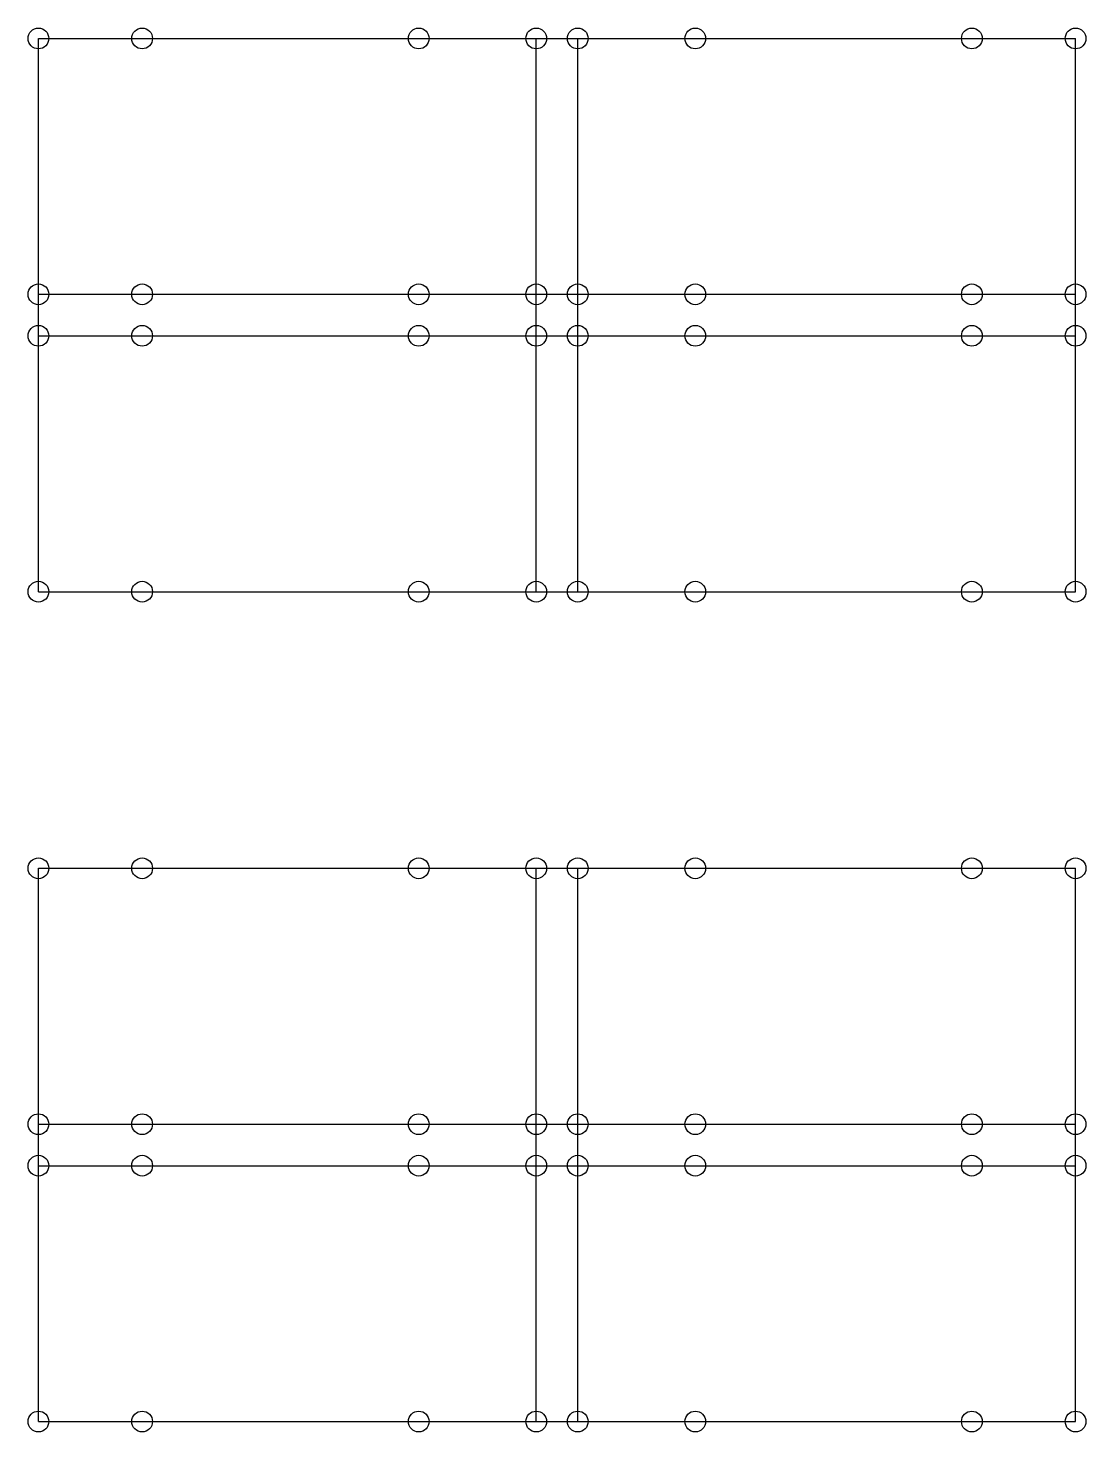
# Model space of a CAD drawing. Header units: metres. Extents: x -0.3 to 30.3, y -0.3 to 40.3.
import ezdxf

# ---------------------------------------------------------------- set-up
doc = ezdxf.new("R2010")
doc.units = ezdxf.units.M
for name, color, linetype in [('beam_x', 3, 'Continuous'), ('beam_y', 2, 'Continuous'), ('column', 4, 'Continuous'), ('nodes', 1, 'Continuous')]:
    doc.layers.add(name, color=color, linetype=linetype)

msp = doc.modelspace()

# ---------------------------------------------------------------- linework, layer by layer
at = {"layer": 'beam_x'}
for p, q in [((0, 40), (3, 40)), ((3, 40), (11, 40)), ((11, 40), (14.4, 40)), ((14.4, 40), (15.6, 40)), ((15.6, 40), (19, 40)), ((19, 40), (27, 40)), ((27, 40), (30, 40)), ((0, 32.6), (3, 32.6)), ((3, 32.6), (11, 32.6)), ((11, 32.6), (14.4, 32.6)), ((14.4, 32.6), (15.6, 32.6)), ((15.6, 32.6), (19, 32.6)), ((19, 32.6), (27, 32.6)), ((27, 32.6), (30, 32.6)), ((0, 31.4), (3, 31.4)), ((3, 31.4), (11, 31.4)), ((11, 31.4), (14.4, 31.4)), ((14.4, 31.4), (15.6, 31.4)), ((15.6, 31.4), (19, 31.4)), ((19, 31.4), (27, 31.4)), ((27, 31.4), (30, 31.4)), ((0, 24), (3, 24)), ((3, 24), (11, 24)), ((11, 24), (14.4, 24)), ((14.4, 24), (15.6, 24)), ((15.6, 24), (19, 24)), ((19, 24), (27, 24)), ((27, 24), (30, 24)), ((0, 16), (3, 16)), ((3, 16), (11, 16)), ((11, 16), (14.4, 16)), ((14.4, 16), (15.6, 16)), ((15.6, 16), (19, 16)), ((19, 16), (27, 16)), ((27, 16), (30, 16)), ((0, 8.6), (3, 8.6)), ((3, 8.6), (11, 8.6)), ((11, 8.6), (14.4, 8.6)), ((14.4, 8.6), (15.6, 8.6)), ((15.6, 8.6), (19, 8.6)), ((19, 8.6), (27, 8.6)), ((27, 8.6), (30, 8.6)), ((0, 7.4), (3, 7.4)), ((3, 7.4), (11, 7.4)), ((11, 7.4), (14.4, 7.4)), ((14.4, 7.4), (15.6, 7.4)), ((15.6, 7.4), (19, 7.4)), ((19, 7.4), (27, 7.4)), ((27, 7.4), (30, 7.4)), ((0, 0), (3, 0)), ((3, 0), (11, 0)), ((11, 0), (14.4, 0)), ((14.4, 0), (15.6, 0)), ((15.6, 0), (19, 0)), ((19, 0), (27, 0)), ((27, 0), (30, 0))]:
    msp.add_line(p, q, dxfattribs=at)
at = {"layer": 'beam_y'}
for p, q in [((0, 32.6), (0, 40)), ((14.4, 32.6), (14.4, 40)), ((15.6, 32.6), (15.6, 40)), ((30, 32.6), (30, 40)), ((0, 31.4), (0, 32.6)), ((14.4, 31.4), (14.4, 32.6)), ((15.6, 31.4), (15.6, 32.6)), ((30, 31.4), (30, 32.6)), ((0, 24), (0, 31.4)), ((14.4, 24), (14.4, 31.4)), ((15.6, 24), (15.6, 31.4)), ((30, 24), (30, 31.4)), ((0, 8.6), (0, 16)), ((14.4, 8.6), (14.4, 16)), ((15.6, 8.6), (15.6, 16)), ((30, 8.6), (30, 16)), ((0, 7.4), (0, 8.6)), ((14.4, 7.4), (14.4, 8.6)), ((15.6, 7.4), (15.6, 8.6)), ((30, 7.4), (30, 8.6)), ((0, 0), (0, 7.4)), ((14.4, 0), (14.4, 7.4)), ((15.6, 0), (15.6, 7.4)), ((30, 0), (30, 7.4))]:
    msp.add_line(p, q, dxfattribs=at)
at = {"layer": 'column'}
for p, q in [((0, 40), (0, 40)), ((3, 40), (3, 40)), ((11, 40), (11, 40)), ((14.4, 40), (14.4, 40)), ((15.6, 40), (15.6, 40)), ((19, 40), (19, 40)), ((27, 40), (27, 40)), ((30, 40), (30, 40)), ((0, 32.6), (0, 32.6)), ((3, 32.6), (3, 32.6)), ((11, 32.6), (11, 32.6)), ((14.4, 32.6), (14.4, 32.6)), ((15.6, 32.6), (15.6, 32.6)), ((19, 32.6), (19, 32.6)), ((27, 32.6), (27, 32.6)), ((30, 32.6), (30, 32.6)), ((0, 31.4), (0, 31.4)), ((3, 31.4), (3, 31.4)), ((11, 31.4), (11, 31.4)), ((14.4, 31.4), (14.4, 31.4)), ((15.6, 31.4), (15.6, 31.4)), ((19, 31.4), (19, 31.4)), ((27, 31.4), (27, 31.4)), ((30, 31.4), (30, 31.4)), ((0, 24), (0, 24)), ((3, 24), (3, 24)), ((11, 24), (11, 24)), ((14.4, 24), (14.4, 24)), ((15.6, 24), (15.6, 24)), ((19, 24), (19, 24)), ((27, 24), (27, 24)), ((30, 24), (30, 24)), ((0, 16), (0, 16)), ((3, 16), (3, 16)), ((11, 16), (11, 16)), ((14.4, 16), (14.4, 16)), ((15.6, 16), (15.6, 16)), ((19, 16), (19, 16)), ((27, 16), (27, 16)), ((30, 16), (30, 16)), ((0, 8.6), (0, 8.6)), ((3, 8.6), (3, 8.6)), ((11, 8.6), (11, 8.6)), ((14.4, 8.6), (14.4, 8.6)), ((15.6, 8.6), (15.6, 8.6)), ((19, 8.6), (19, 8.6)), ((27, 8.6), (27, 8.6)), ((30, 8.6), (30, 8.6)), ((0, 7.4), (0, 7.4)), ((3, 7.4), (3, 7.4)), ((11, 7.4), (11, 7.4)), ((14.4, 7.4), (14.4, 7.4)), ((15.6, 7.4), (15.6, 7.4)), ((19, 7.4), (19, 7.4)), ((27, 7.4), (27, 7.4)), ((30, 7.4), (30, 7.4)), ((0, 0), (0, 0)), ((3, 0), (3, 0)), ((11, 0), (11, 0)), ((14.4, 0), (14.4, 0)), ((15.6, 0), (15.6, 0)), ((19, 0), (19, 0)), ((27, 0), (27, 0)), ((30, 0), (30, 0))]:
    msp.add_line(p, q, dxfattribs=at)
at = {"layer": 'nodes'}
for centre in [(0, 40), (3, 40), (11, 40), (14.4, 40), (15.6, 40), (19, 40), (27, 40), (30, 40), (0, 32.6), (3, 32.6), (11, 32.6), (14.4, 32.6), (15.6, 32.6), (19, 32.6), (27, 32.6), (30, 32.6), (0, 31.4), (3, 31.4), (11, 31.4), (14.4, 31.4), (15.6, 31.4), (19, 31.4), (27, 31.4), (30, 31.4), (0, 24), (3, 24), (11, 24), (14.4, 24), (15.6, 24), (19, 24), (27, 24), (30, 24), (0, 16), (3, 16), (11, 16), (14.4, 16), (15.6, 16), (19, 16), (27, 16), (30, 16), (0, 8.6), (3, 8.6), (11, 8.6), (14.4, 8.6), (15.6, 8.6), (19, 8.6), (27, 8.6), (30, 8.6), (0, 7.4), (3, 7.4), (11, 7.4), (14.4, 7.4), (15.6, 7.4), (19, 7.4), (27, 7.4), (30, 7.4), (0, 0), (3, 0), (11, 0), (14.4, 0), (15.6, 0), (19, 0), (27, 0), (30, 0)]:
    msp.add_circle(centre, 0.3, dxfattribs=at)

doc.saveas('drawing.dxf')
